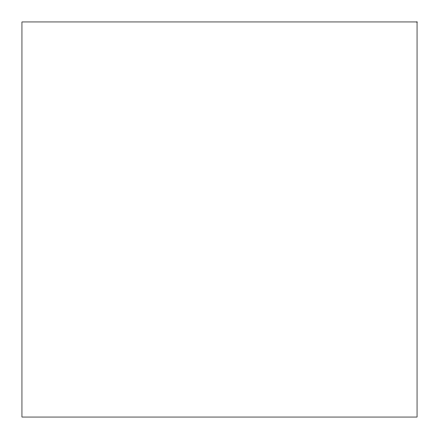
<?xml version="1.0" encoding="UTF-8"?>
<svg xmlns="http://www.w3.org/2000/svg" width="439" height="439" viewBox="0 0 439 439"><rect width="100%" height="100%" fill="white"/><g stroke="black" fill="none" stroke-linecap="round" stroke-linejoin="round"><path stroke-width="0.66" d="M417.05 21.95L21.95 21.95L21.95 417.05L417.05 417.05L417.05 21.95"/></g></svg>
